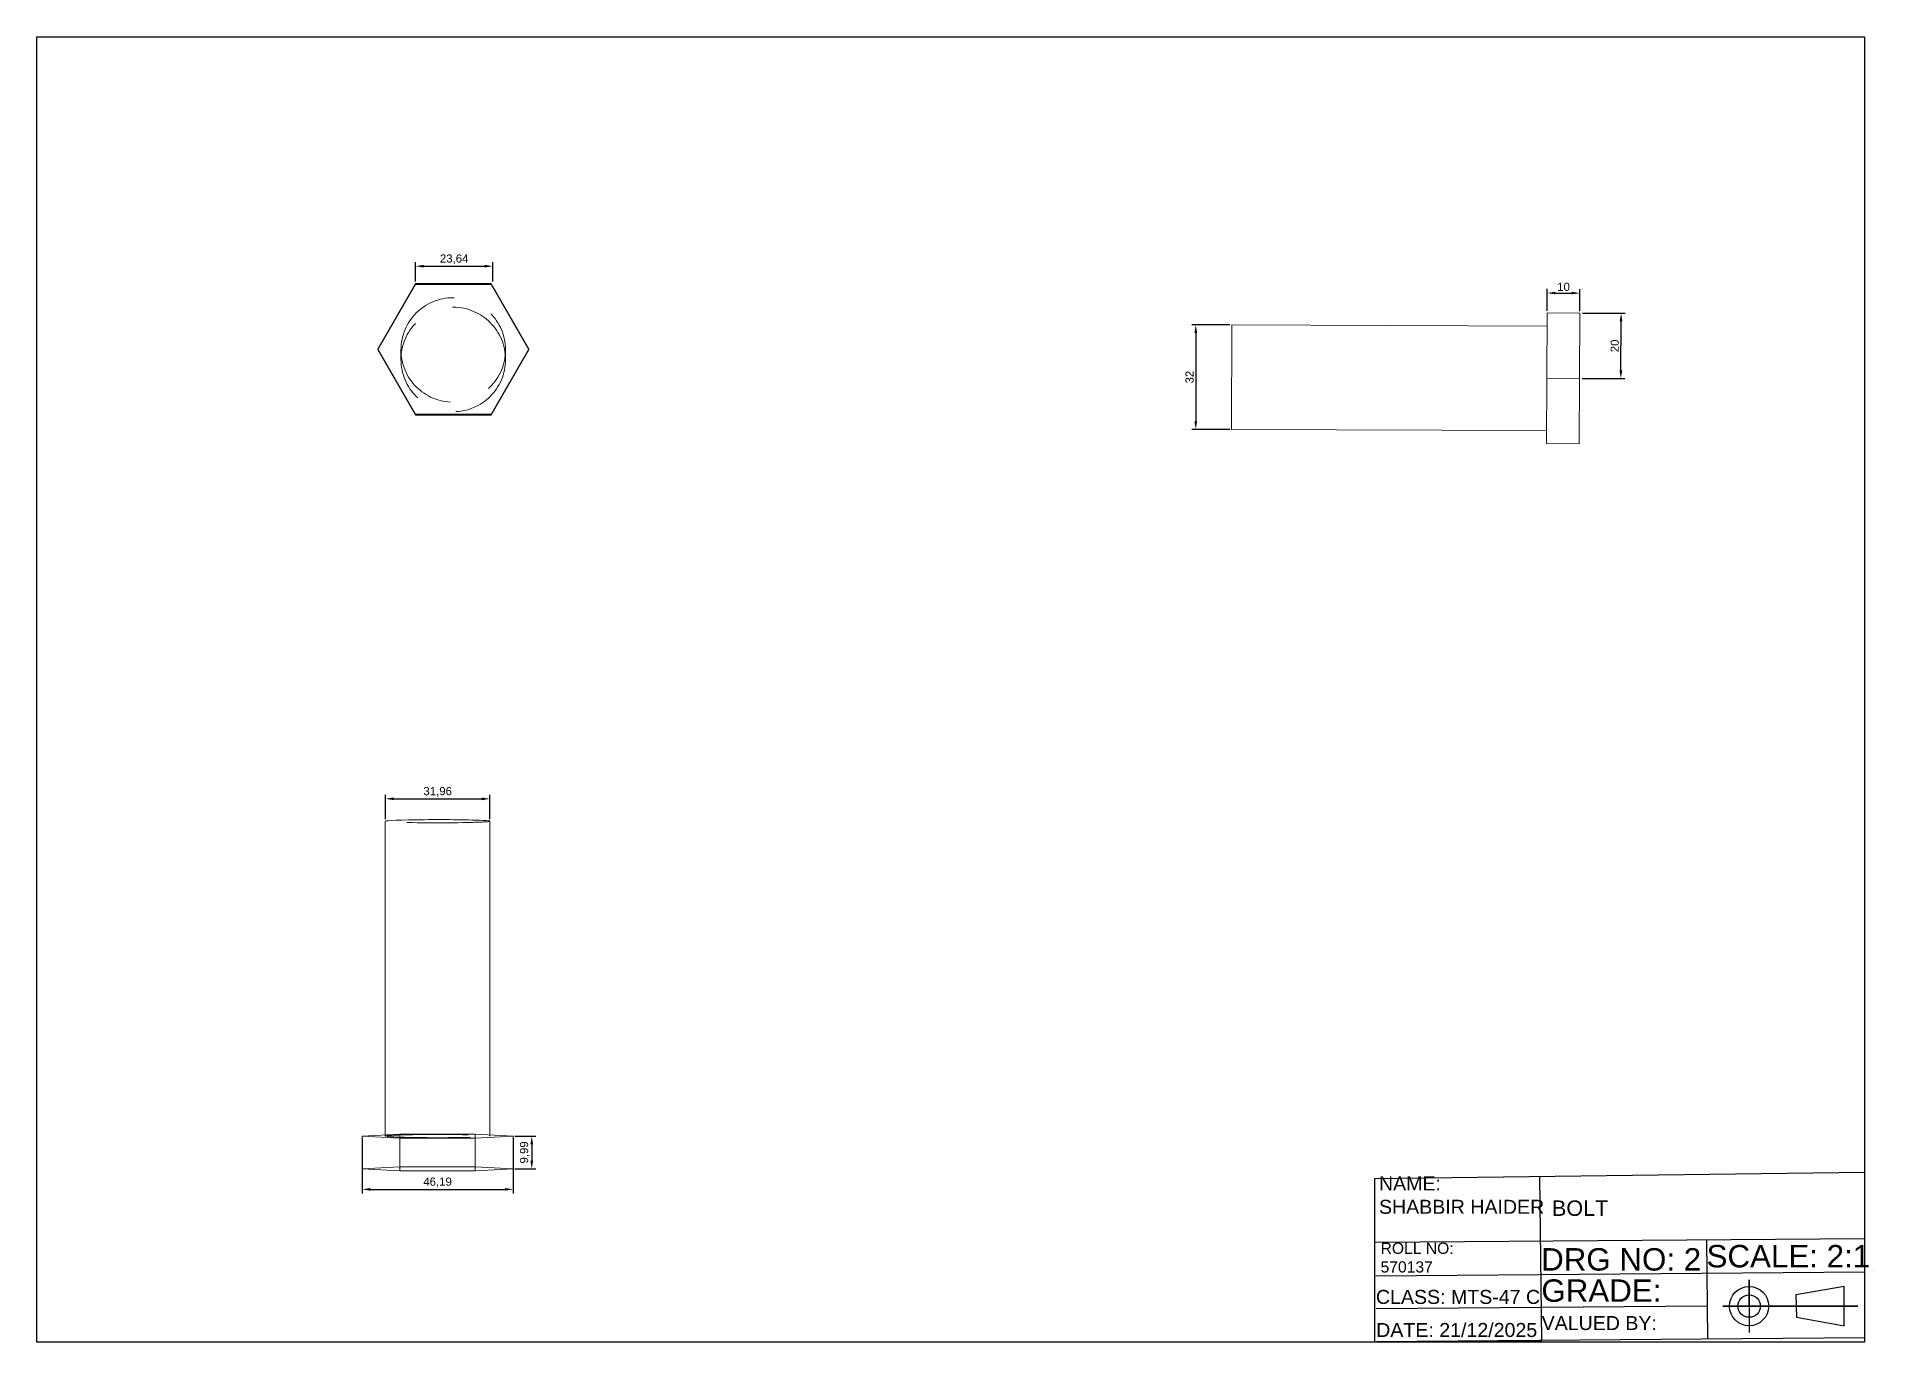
# Paper-space layout 'Layout1' of a CAD drawing. Header units: millimetres. Extents: x -145 to 417, y -106 to 294.
import ezdxf

# ---------------------------------------------------------------- set-up
doc = ezdxf.new("R2010")
doc.units = ezdxf.units.MM
doc.linetypes.add('HIDDENX2', pattern=[19.049999999999997, 12.7, -6.35])
doc.styles.get("Standard").update_dxf_attribs({"font": 'arial.ttf'})
doc.dimstyles.new('ISO-25', dxfattribs={"dimtxt": 2.5, "dimasz": 2.5, "dimexe": 1.25, "dimexo": 0.625, "dimtad": 1, "dimtxsty": 'Standard', "dimcen": 2.5, "dimadec": 0, "dimazin": 0, "dimtfac": 1, "dimtmove": 0, "dimatfit": 3, "dimfxl": 1, "dimarcsym": 0})

# ---------------------------------------------------------------- blocks, each defined once
blk = doc.blocks.new('A$Cf97825f9')
at = {"color": 0, "linetype": 'Continuous', "lineweight": 0}
for p, q in [((4544.529275875979, 1856.71840429476), (4544.529275875979, 1904.725844200283)), ((4560.529275875979, 1856.71840429476), (4560.529275875979, 1904.725844200283)), ((4540.982270492186, 1856.531925298762), (4546.755773184082, 1856.835459370151)), ((4546.755773184082, 1856.835459370151), (4558.302778567875, 1856.835459370151)), ((4546.755773184082, 1851.837763224236), (4546.755773184082, 1856.835459370149)), ((4558.302778567875, 1856.835459370151), (4564.076281259771, 1856.531925298762)), ((4558.302778567875, 1851.837763224236), (4558.302778567875, 1856.835459370149)), ((4540.982270492186, 1851.534229152848), (4540.982270492186, 1856.53192529876)), ((4564.076281259771, 1851.534229152848), (4564.076281259771, 1856.53192529876)), ((4540.982270492186, 1851.534229152848), (4546.755773184082, 1851.837763224236)), ((4546.755773184082, 1851.230695081461), (4540.982270492186, 1851.53422915285)), ((4546.755773184082, 1851.837763224236), (4558.302778567875, 1851.837763224236)), ((4558.302778567875, 1851.230695081461), (4546.755773184082, 1851.230695081461)), ((4558.302778567875, 1851.837763224236), (4564.076281259771, 1851.534229152848)), ((4564.076281259771, 1851.534229152848), (4558.302778567875, 1851.230695081459))]:
    blk.add_line(p, q, dxfattribs=at)
at = {"color": 0, "linetype": 'HIDDENX2', "lineweight": 0}
for p, q in [((4544.529275875979, 1856.531925298762), (4544.529275875979, 1856.71840429476)), ((4560.529275875979, 1856.531925298762), (4560.529275875979, 1856.71840429476)), ((4546.755773184082, 1856.228391227373), (4540.982270492186, 1856.531925298762)), ((4558.302778567875, 1856.228391227373), (4546.755773184082, 1856.228391227373)), ((4564.076281259771, 1856.531925298762), (4558.302778567875, 1856.228391227373)), ((4546.755773184082, 1851.230695081461), (4546.755773184082, 1851.837763224238)), ((4558.302778567875, 1851.230695081461), (4558.302778567875, 1851.837763224238))]:
    blk.add_line(p, q, dxfattribs=at)
at = {"color": 0, "linetype": 'Continuous', "lineweight": 0, "extrusion": (2.505000531751545e-16, -1.193454562907781e-28, -1)}
blk.add_ellipse((4552.529275875979, 1904.725844200283), major_axis=(-8, 3.450782871693709e-15), ratio=0.03035340713885992, start_param=-1.568167817822541e-11, end_param=2.617993877975789, dxfattribs=at)
at = {"color": 0, "linetype": 'HIDDENX2', "lineweight": 0, "extrusion": (2.505000531751553e-16, -2.06636977712464e-30, -1)}
blk.add_ellipse((4552.529275875979, 1904.725844200283), major_axis=(8, 0), ratio=0.03035340713885992, start_param=-2.717825964282383e-13, end_param=3.141592653589521, dxfattribs=at)
at = {"color": 0, "linetype": 'Continuous', "lineweight": 0, "extrusion": (2.478074198694615e-16, 4.900329005982667e-16, -1)}
blk.add_ellipse((4552.529275875973, 1904.725844200283), major_axis=(8.000000000004995, 8.326672684688674e-17), ratio=0.03035340713885992, start_param=-0.523598775598165, end_param=-2.101652185615421e-13, dxfattribs=at)
at = {"color": 0, "linetype": 'HIDDENX2', "lineweight": 0}
blk.add_ellipse((4552.529275875979, 1856.531925298762), major_axis=(-7.999999999999966, -8.326672684688668e-17), ratio=0.03035340713885992, start_param=-4.188790204786419, end_param=2.094395102393167, dxfattribs=at)
blk = doc.blocks.new('A$C6952d086')
at = {"color": 0, "linetype": 'Continuous', "lineweight": 0, "extrusion": (0, 1, -2.220446049250313e-16)}
for p, q in [((403609.5814924757, 610.8918271117807), (403615.3549951676, 620.8872194036072)), ((403615.3549951676, 620.8872194036073), (403626.9020005513, 620.8872194036073)), ((403626.9020005514, 620.8872194036073), (403632.6755032433, 610.8918271117808)), ((403609.5814924757, 610.8918271117807), (403609.5814924757, 610.7400600760864)), ((403615.3549951676, 600.8964348199542), (403609.5814924757, 610.8918271117807)), ((403615.3549951676, 600.7446677842598), (403609.5814924757, 610.7400600760864)), ((403632.6755032433, 610.8918271117807), (403626.9020005514, 600.8964348199542)), ((403632.6755032433, 610.7400600760864), (403626.9020005514, 600.7446677842598)), ((403632.6755032433, 610.8918271117807), (403632.6755032433, 610.7400600760864)), ((403615.3549951676, 600.8964348199542), (403615.3549951676, 600.7446677842598)), ((403626.9020005514, 600.8964348199542), (403615.3549951676, 600.8964348199542)), ((403626.9020005514, 600.7446677842598), (403615.3549951676, 600.7446677842598)), ((403626.9020005514, 600.8964348199542), (403626.9020005514, 600.7446677842598))]:
    blk.add_line(p, q, dxfattribs=at)
at = {"color": 0, "linetype": 'HIDDENX2', "lineweight": 0, "extrusion": (0, 1, -2.220446049250313e-16)}
for p, q in [((403615.3549951676, 620.8872194036073), (403615.3549951676, 620.735452367913)), ((403626.9020005514, 620.8872194036073), (403626.9020005514, 620.735452367913)), ((403609.5814924757, 610.7400600760864), (403615.3549951676, 620.7354523679129)), ((403615.3549951676, 620.735452367913), (403626.9020005513, 620.735452367913)), ((403626.9020005514, 620.735452367913), (403632.6755032433, 610.7400600760865)), ((403613.1284978595, 610.7400600760838), (403613.1284978595, 609.276536084903)), ((403629.1284978595, 610.7400600760838), (403629.1284978595, 609.276536084903))]:
    blk.add_line(p, q, dxfattribs=at)
at = {"color": 0, "linetype": 'HIDDENX2', "lineweight": 0, "extrusion": (0, -2.220446049250313e-16, -1)}
blk.add_ellipse((403621.1284978595, 609.2765360849053), major_axis=(7.999999999999869, 2.304822999121825e-13), ratio=0.999539229182658, start_param=-0.5235987755982796, end_param=5.759586531581307, dxfattribs=at)
at = {"color": 0, "linetype": 'HIDDENX2', "lineweight": 0}
blk.add_ellipse((403621.1284978595, 610.7400600760859), major_axis=(-7.999999999999966, 4.845013279464184e-13), ratio=0.9995392291826579, start_param=-4.188790204786327, end_param=2.094395102393258, dxfattribs=at)
blk = doc.blocks.new('A$C4ba95993')
at = {"color": 0, "linetype": 'Continuous', "lineweight": 0, "extrusion": (-2.220446049250313e-16, 1, -2.220446049250312e-16)}
for p, q in [((-351923.0381562097, 621.2829974557019), (-351971.2320751113, 619.8194734645211)), ((-351918.1011668781, 623.4338429497642), (-351923.098863024, 623.2820759140699)), ((-351922.7953289527, 613.2866836222432), (-351923.098863024, 623.2820759140698)), ((-351917.7976328068, 613.4384506579376), (-351918.1011668781, 623.4338429497641)), ((-351971.2320751112, 619.8194734645233), (-351970.7464205971, 603.826845797601)), ((-351917.7976328068, 613.4384506579376), (-351922.7953289527, 613.2866836222432)), ((-351922.4917948813, 603.2912913304167), (-351922.7953289527, 613.2866836222432)), ((-351917.4940987353, 603.443058366111), (-351917.7976328067, 613.4384506579376)), ((-351922.5525016955, 605.2903697887793), (-351970.7464205971, 603.8268457975987)), ((-351917.4940987353, 603.443058366111), (-351922.4917948812, 603.2912913304167))]:
    blk.add_line(p, q, dxfattribs=at)
blk = doc.blocks.new('*D13')
at = {"color": 0, "lineweight": -2, "transparency": 16777216}
for p, q in [((-45.12986712917518, -43.01189965565027), (-45.12986712917518, -59.93565628826536)), ((1.058154405925885, -43.01189965565027), (1.058154405925884, -59.93565628826536)), ((-42.62986712917518, -58.68565628826536), (-1.441845594074116, -58.68565628826536))]:
    blk.add_line(p, q, dxfattribs=at)
at = {"color": 0, "transparency": 16777216}
for points in [[(-42.62986712917518, -58.2689896215987), (-42.62986712917518, -59.10232295493203), (-45.12986712917518, -58.68565628826536)], [(-1.441845594074116, -58.2689896215987), (-1.441845594074116, -59.10232295493203), (1.058154405925884, -58.68565628826536)]]:
    blk.add_solid(points, dxfattribs=at)
at = {"layer": 'Defpoints', "color": 0, "transparency": 16777216}
for p in [(-45.12986712917518, -42.38689965565027, 311.6410379570741), (1.058154405925885, -42.38689965565027, 311.6410379570741), (1.058154405925884, -58.68565628826536)]:
    blk.add_point(p, dxfattribs=at)
at = {"color": 0, "transparency": 16777216, "insert": (-22.03585636162465, -56.55826883942498), "char_height": 2.5, "attachment_point": 5}
blk.add_mtext('46,19', dxfattribs=at)
blk = doc.blocks.new('*D14')
at = {"color": 0, "lineweight": -2, "transparency": 16777216}
for p, q in [((1.658597099242985, -42.38819072273338), (8.036745672561665, -42.38819072273338)), ((6.786745672561666, -44.88819072273338), (6.786745672561667, -49.88100088038837)), ((1.658597099242983, -52.38100088038837), (8.036745672561668, -52.38100088038837))]:
    blk.add_line(p, q, dxfattribs=at)
at = {"color": 0, "transparency": 16777216}
for points in [[(6.370079005894999, -44.88819072273338), (7.203412339228333, -44.88819072273338), (6.786745672561666, -42.38819072273338)], [(6.370079005895, -49.88100088038837), (7.203412339228334, -49.88100088038837), (6.786745672561667, -52.38100088038837)]]:
    blk.add_solid(points, dxfattribs=at)
at = {"layer": 'Defpoints', "color": 0, "transparency": 16777216}
for p in [(1.033597099242985, -42.38819072273338, 311.6410379570741), (1.033597099242983, -52.38100088038837, 311.6410379570741), (6.786745672561667, -52.38100088038837)]:
    blk.add_point(p, dxfattribs=at)
at = {"color": 0, "transparency": 16777216, "insert": (4.659358223721269, -47.38459580156086), "char_height": 2.5, "attachment_point": 5, "rotation": 90}
blk.add_mtext('9,99', dxfattribs=at)
blk = doc.blocks.new('*D15')
at = {"color": 0, "lineweight": -2, "transparency": 16777216}
for p, q in [((-37.99198973238332, 54.66158907348681), (-37.98366242641448, 62.12250744663268)), ((-6.035158794049378, 54.6259213050287), (-6.026831488080531, 62.08683967817457)), ((-35.48505913702333, 60.86971791832246), (-8.528225084363395, 60.83963076364779))]:
    blk.add_line(p, q, dxfattribs=at)
at = {"color": 0, "transparency": 16777216}
for points in [[(-35.48459408587471, 61.28638432546196), (-35.48552418817195, 60.45305151118296), (-37.98505757986034, 60.87250822521418)], [(-8.527760033214776, 61.25629717078728), (-8.528690135512015, 60.42296435650829), (-6.028226641526391, 60.83684045675607)]]:
    blk.add_solid(points, dxfattribs=at)
at = {"layer": 'Defpoints', "color": 0, "transparency": 16777216}
for p in [(-6.028226641526391, 60.83684045675607), (-37.99268730910625, 54.03658946277756, 311.6410379570741), (-6.035856370772308, 54.00092169431945, 311.6410379570741)]:
    blk.add_point(p, dxfattribs=at)
at = {"color": 0, "transparency": 16777216, "insert": (-22.00426768514942, 62.9820604647499), "char_height": 2.5, "attachment_point": 5, "rotation": 359.93605086334605}
blk.add_mtext('31,96', dxfattribs=at)
blk = doc.blocks.new('*D16')
at = {"color": 0, "lineweight": -2, "transparency": 16777216}
for p, q in [((-28.7786414826986, 219.1813565622897), (-28.7786414826986, 225.1362321343724)), ((-5.143204834211701, 219.1813565622897), (-5.143204834211701, 225.1362321343724)), ((-26.2786414826986, 223.8862321343724), (-7.643204834211701, 223.8862321343724))]:
    blk.add_line(p, q, dxfattribs=at)
at = {"color": 0, "transparency": 16777216}
for points in [[(-26.2786414826986, 224.3028988010391), (-26.2786414826986, 223.4695654677058), (-28.7786414826986, 223.8862321343724)], [(-7.643204834211701, 224.3028988010391), (-7.643204834211701, 223.4695654677058), (-5.143204834211701, 223.8862321343724)]]:
    blk.add_solid(points, dxfattribs=at)
at = {"layer": 'Defpoints', "color": 0, "transparency": 16777216}
for p in [(-5.143204834211701, 223.8862321343724), (-28.7786414826986, 218.5563565622897, 2470.210471090572), (-5.143204834211701, 218.5563565622897, 2470.210471090572)]:
    blk.add_point(p, dxfattribs=at)
at = {"color": 0, "transparency": 16777216, "insert": (-16.96092315845515, 226.0136195832128), "char_height": 2.5, "attachment_point": 5}
blk.add_mtext('23,64', dxfattribs=at)
blk = doc.blocks.new('*D17')
at = {"color": 0, "lineweight": -2, "transparency": 16777216}
for p, q in [((220.4563757828438, 205.9410189193624), (208.7578790558346, 205.9410189193624)), ((210.0078790558346, 203.4410189193624), (210.0078790558347, 176.4407808070414)), ((220.4563757828438, 173.9407808070414), (208.7578790558347, 173.9407808070414))]:
    blk.add_line(p, q, dxfattribs=at)
at = {"color": 0, "transparency": 16777216}
for points in [[(209.591212389168, 203.4410189193624), (210.4245457225013, 203.4410189193624), (210.0078790558346, 205.9410189193624)], [(209.591212389168, 176.4407808070414), (210.4245457225013, 176.4407808070414), (210.0078790558347, 173.9407808070414)]]:
    blk.add_solid(points, dxfattribs=at)
at = {"layer": 'Defpoints', "color": 0, "transparency": 16777216}
for p in [(221.0813757828438, 205.9410189193624, 616.7764615141847), (210.0078790558347, 173.9407808070414), (221.0813757828438, 173.9407808070414, 616.7764615141847)]:
    blk.add_point(p, dxfattribs=at)
at = {"color": 0, "transparency": 16777216, "insert": (208.1055939262303, 189.9408998632018), "char_height": 2.5, "attachment_point": 5, "rotation": 90}
blk.add_mtext('32', dxfattribs=at)
blk = doc.blocks.new('*D18')
at = {"color": 0, "lineweight": -2, "transparency": 16777216}
for p, q in [((317.5307710791581, 210.1939776771605), (317.5567771149283, 216.9352583214892)), ((320.0519363868152, 215.6756233712291), (325.0518991819412, 215.6563348683229)), ((327.5306966695111, 210.1554006713476), (327.5567027052813, 216.8966813156763))]:
    blk.add_line(p, q, dxfattribs=at)
at = {"color": 0, "transparency": 16777216}
for points in [[(320.0535437620574, 216.092286937498), (320.050329011573, 215.2589598049602), (317.5519549892016, 215.6852676226824)], [(325.0535065571834, 216.0729984345918), (325.0502918066989, 215.239671302054), (327.5518805795547, 215.6466906168696)]]:
    blk.add_solid(points, dxfattribs=at)
at = {"layer": 'Defpoints', "color": 0, "transparency": 16777216}
for p in [(327.5518805795547, 215.6466906168696), (317.5283600162948, 209.5689823277571, 616.7764615141847), (327.5282856066478, 209.5304053219443, 616.7764615141847)]:
    blk.add_point(p, dxfattribs=at)
at = {"color": 0, "transparency": 16777216, "insert": (322.5592529415204, 217.5673974406076), "char_height": 2.5, "attachment_point": 5, "rotation": 359.77896948983874}
blk.add_mtext('10', dxfattribs=at)
blk = doc.blocks.new('*D19')
at = {"color": 0, "lineweight": -2, "transparency": 16777216}
for p, q in [((328.3467000375651, 209.5272481006257), (341.4211052445626, 209.476810584755)), ((340.1036047855827, 191.9817629271891), (340.1614702943025, 206.9816513128681)), ((328.2695460259387, 189.5273969197196), (341.3439512329361, 189.4769594038489))]:
    blk.add_line(p, q, dxfattribs=at)
at = {"color": 0, "transparency": 16777216}
for points in [[(339.7448067280336, 206.9832586881103), (340.5781338605715, 206.9800439376258), (340.1711145457558, 209.4816327104816)], [(339.6869412193138, 191.9833703024313), (340.5202683518517, 191.9801555519469), (340.0939605341294, 189.4817815295756)]]:
    blk.add_solid(points, dxfattribs=at)
at = {"layer": 'Defpoints', "color": 0, "transparency": 16777216}
for p in [(327.7217046881617, 209.529659163489, 616.7764615141847), (340.1711145457558, 209.4816327104816), (327.6445506765353, 189.529807982583, 616.7764615141847)]:
    blk.add_point(p, dxfattribs=at)
at = {"color": 0, "transparency": 16777216, "insert": (338.231119219111, 199.4890422771707), "char_height": 2.5, "attachment_point": 5, "rotation": 89.77896948983884}
blk.add_mtext('20', dxfattribs=at)

psp = doc.layouts.get("Layout1")

# ---------------------------------------------------------------- linework, layer by layer
for p, q in [((414.707823767231, 294.1370686864644), (414.707823767231, -105.5041666747351)), ((315.9360746861921, -104.968337065257, 0.3510653999882087), (315.2770209394538, -54.83932573765584)), ((414.707823767231, -73.78729108213983, 0.3510653999882539), (265.0558581634667, -74.99674315910845, 0.3510653999882539)), ((366.3252300258367, -74.17830785397787, 0.3510653999882087), (366.5707606173781, -104.5591194126889, 0.3510653999882087)), ((265.1377016939807, -85.12368034534845, 0.3510653999882539), (414.707823767231, -83.91488970858818, 0.3510653999882539)), ((416.9599159570191, -83.89668882786145, 0.3510653999882539), (417.0417594875323, -83.89602738764873, 0.3510653999882539)), ((379.3415066181556, -94.43218222645116, 0.3510653999882539), (379.3415066181556, -86.37086230781685, 0.3510653999882539)), ((379.3415066181556, -86.37086230781685, 0.3510653999882539), (379.3415066181556, -102.478715306498, 0.3510653999882539)), ((408.4146181567302, -88.43008811715688, 0.3510653999882539), (393.598887559896, -91.00241416399632, 0.3510653999882539)), ((408.4146181567302, -100.434276335742, 0.3510653999882539), (408.4146181567302, -88.43008811715688, 0.3510653999882539)), ((366.4889170868638, -94.43218222645116, 0.3510653999882539), (265.2195452244935, -95.25061753158396, 0.3510653999882539)), ((412.6307988952301, -94.43218222645116, 0.3510653999882539), (371.3466314425893, -94.43218222645116, 0.3510653999882539)), ((371.3466314425893, -94.43218222645116, 0.3510653999882539), (379.3415066181556, -94.43218222645116, 0.3510653999882539)), ((379.3415066181556, -94.43218222645116, 0.3510653999882539), (412.6307988952301, -94.43218222645116, 0.3510653999882539)), ((393.598887559896, -91.00241416399632, 0.3510653999882539), (393.8746136979414, -97.86195028890263, 0.3510653999882539)), ((393.8746136979414, -97.86195028890263, 0.3510653999882539), (408.4146181567302, -100.434276335742, 0.3510653999882539)), ((414.707823767231, -105.504166674735), (-144.7151044074938, -105.504166674735)), ((414.707823767231, -105.5041666747351), (264.7078237672311, -105.504166674735)), ((414.707823767231, -104.1700869614891, 0.3510653999882087), (265.3013887550063, -105.3775547178217, 0.3510653999882087)), ((265.3013887550063, -105.3775547178217, 0.3510653999882087), (315.9360746861925, -104.968337065257, 0.3510653999882087))]:
    psp.add_line(p, q)
psp.add_lwpolyline([(-144.7151044074936, 294.1370686864644), (414.7078237672313, 294.1370686864644), (414.707823767231, -53.5320938292389), (264.7078237672312, -55.50416667473505), (264.7078237672312, -105.5041666747351), (-144.7151044074936, -105.5041666747351), (-144.7151044074937, 294.1370686864644)], close=True)
for radius in [6.002094109292303, 3.429768062452744]:
    psp.add_circle((379.3415066181556, -94.43218222645116, 0.3510653999882539), radius)

# ---------------------------------------------------------------- block references
at = {"xscale": 2, "yscale": 2, "zscale": 2}
for name, p in [('A$C6952d086', (-807259.4886318179, -1023.218082244925, 2470.210471090572)), ('A$Cf97825f9', (-9127.094408113548, -3755.450750253171, 311.6410379570686))]:
    psp.add_blockref(name, p, dxfattribs=at)
at = {"xscale": 2, "yscale": 2, "zscale": 2, "rotation": 358.0395802054725}
psp.add_blockref('A$C4ba95993', (703709.1191632218, -25114.21357351691, 616.7764615141849), dxfattribs=at)

# ---------------------------------------------------------------- texts
at = {"attachment_point": 1}
for s, width, insert, char_height in [('NAME:\\PSHABBIR HAIDER', 50.79837299221261, (266.06490242871, -54.74286878663858, 0.3510653999882087), 4.287210078065931), ('BOLT', 202.0871539170682, (319.0223417569263, -62.08690340605006, 3.895856875229136), 4.715931085872522), ('ROLL NO:\\P570137', 50.71652946169959, (266.5587401595191, -74.99674315910845, 0.3510653999882605), 3.429768062452742), ('DRG NO: 2', 50.7165294616976, (315.690544094653, -76.68867101475452, 0.351065399988169), 6.859536124905484), ('SCALE: 2:1', 50.71652946169563, (366.3252300258365, -75.71144294625812, 0.351065399988212), 6.859536124905484), ('CLASS: MTS-47 C', 50.71652946169873, (265.1377016939805, -89.46844314806388, 0.3510653999882605), 4.287210078065931), ('GRADE:', 50.71652946169784, (315.7723876251659, -86.2446371716948, 0.35106539998819), 6.859536124905484), ('DATE: 21/12/2025', 50.71652946169878, (265.2195452244933, -99.59538033429713, 0.3510653999882417), 4.287210078065931), ('VALUED BY:', 50.71652946169843, (315.8542311556791, -97.46997143806024, 0.3510653999881878), 4.287210078065931)]:
    psp.add_mtext_dynamic_manual_height_columns(s, width=width, gutter_width=0.8574420156131856, heights=[0], dxfattribs=dict(at, insert=insert, char_height=char_height))

# ---------------------------------------------------------------- dimensions: what is measured, and where the dimension line sits
for base, p1, p2, picture, middle in [((-5.143204834211701, 223.8862321343724), (-28.7786414826986, 218.5563565622897, 2470.210471090572), (-5.143204834211701, 218.5563565622897, 2470.210471090572), '*D16', (-16.96092315845515, 226.0136195832128)), ((1.058154405925884, -58.68565628826536), (-45.12986712917518, -42.38689965565027, 311.6410379570741), (1.058154405925885, -42.38689965565027, 311.6410379570741), '*D13', (-22.03585636162465, -56.55826883942498))]:
    dim = psp.add_linear_dim(base=base, p1=p1, p2=p2, dimstyle='ISO-25')
    dim.commit()
    dim.dimension.update_dxf_attribs({"geometry": picture, "text_midpoint": middle})
for p1, p2, distance, picture, middle in [((317.5283600162948, 209.5689823277571, 616.7764615141847), (327.5282856066478, 209.5304053219443, 616.7764615141847), 6.1163308062649655, '*D18', (322.5592529415204, 217.5673974406076)), ((327.6445506765352, 189.5298079825829, 616.7764615141847), (327.7217046881617, 209.529659163489, 616.7764615141847), -12.449502493776597, '*D19', (338.231119219111, 199.4890422771707)), ((-37.99268730910626, 54.03658946277756, 311.6410379570741), (-6.035856370772308, 54.00092169431946, 311.6410379570741), 6.835923020295158, '*D15', (-22.00426768514942, 62.9820604647499))]:
    dim = psp.add_aligned_dim(p1=p1, p2=p2, distance=distance, dimstyle='ISO-25')
    dim.commit()
    dim.dimension.update_dxf_attribs({"geometry": picture, "text_midpoint": middle})
for base, p1, p2, picture, middle in [((210.0078790558347, 173.9407808070414), (221.0813757828437, 205.9410189193623, 616.7764615141847), (221.0813757828437, 173.9407808070414, 616.7764615141847), '*D17', (208.1055939262303, 189.9408998632018)), ((6.786745672561667, -52.38100088038837), (1.033597099242985, -42.38819072273337, 311.6410379570741), (1.033597099242982, -52.38100088038834, 311.6410379570741), '*D14', (4.659358223721269, -47.38459580156086))]:
    dim = psp.add_linear_dim(base=base, p1=p1, p2=p2, angle=90, dimstyle='ISO-25')
    dim.commit()
    dim.dimension.update_dxf_attribs({"geometry": picture, "text_midpoint": middle})

# ---------------------------------------------------------------- viewports
at = {"layer": '0', "view_target_point": (4813.574731031085, 3896.562704696523)}
vp = psp.add_viewport(center=(134.9963596798688, 94.31645100586468), size=(559.4229281747249, 399.6412353611995), view_center_point=(-1658648.790912849, 4086922.116383934), view_height=7624786.449325109, dxfattribs=at)
vp.dxf.flags = 0x10000  # cut along an outline
vp.dxf.clipping_boundary_handle = psp.add_lwpolyline([(-144.7151044074936, 294.1370686864644), (414.7078237672313, 294.1370686864644), (414.707823767231, -53.5320938292389), (264.7078237672312, -55.50416667473505), (264.7078237672312, -105.5041666747351), (-144.7151044074936, -105.5041666747351), (-144.7151044074937, 294.1370686864644)], format="xyb", close=True, dxfattribs={"invisible": 1}).dxf.handle

doc.saveas('drawing.dxf')
